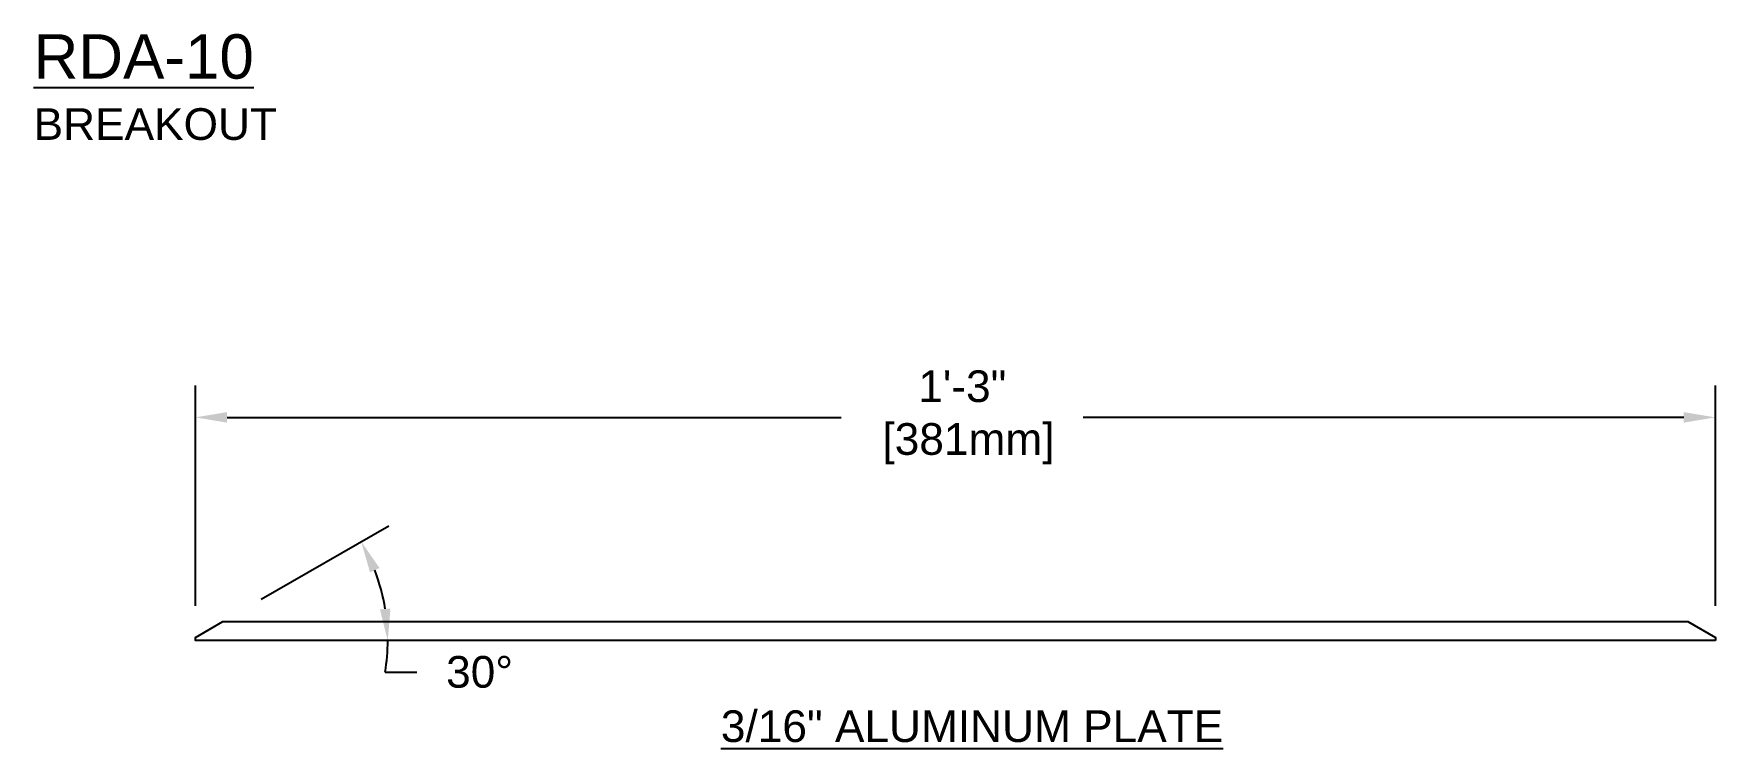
# Model space of a CAD drawing. Header units: inches. Extents: x 0.1 to 52.8, y 2 to 15.4.
# Drawn here: x 36.19 to 52.78, y 7.92 to 14.97 of the extents above; entities that cross this region are included whole.
import ezdxf

# ---------------------------------------------------------------- set-up
doc = ezdxf.new("R2010")
doc.units = ezdxf.units.IN
doc.header["$MEASUREMENT"] = 0
for name, color, linetype in [('Dimensions', 3, 'Continuous'), ('Metals', 7, 'Continuous'), ('Text', 2, 'Continuous')]:
    doc.layers.add(name, color=color, linetype=linetype)
doc.styles.add('Arial', font='arial.ttf')
doc.dimstyles.new('Arial', dxfattribs={"dimtxt": 0.3125, "dimasz": 0.3125, "dimexe": 0.3125, "dimexo": 0.3125, "dimgap": 0.3125, "dimtad": 0, "dimtih": 1, "dimtoh": 1, "dimdec": 4, "dimzin": 0, "dimdsep": 46, "dimlunit": 4, "dimtxsty": 'Arial', "dimcen": 0.09, "dimadec": 0, "dimazin": 0, "dimtfac": 1, "dimtdec": 4, "dimtofl": 0, "dimtmove": 0, "dimatfit": 3, "dimfxl": 0, "dimfrac": 2, "dimtolj": 1, "dimtzin": 0, "dimarcsym": 0})

# ---------------------------------------------------------------- blocks, each defined once
blk = doc.blocks.new('*D13')
at = {"layer": 'Defpoints', "color": 0}
for p in [(52.785, 11.187), (37.785, 9.017), (52.785, 9.017)]:
    blk.add_point(p, dxfattribs=at)
at = {"layer": 'Dimensions', "color": 0, "lineweight": -2}
for p, q in [((37.785, 9.329), (37.785, 11.5)), ((52.785, 9.329), (52.785, 11.5)), ((38.097, 11.187), (44.159, 11.187)), ((52.472, 11.187), (46.546, 11.187))]:
    blk.add_line(p, q, dxfattribs=at)
at = {"layer": 'Dimensions', "color": 0}
for points in [[(38.097, 11.239), (38.097, 11.135), (37.785, 11.187)], [(52.472, 11.239), (52.472, 11.135), (52.785, 11.187)]]:
    blk.add_solid(points, dxfattribs=at)
at = {"layer": 'Dimensions', "color": 0, "insert": (45.353, 11.187), "char_height": 0.3125, "attachment_point": 5, "style": 'Arial'}
blk.add_mtext('\\A1;1\'-3"\\P [381mm]', dxfattribs=at)
blk = doc.blocks.new('*D18')
at = {"layer": 'Defpoints', "color": 0}
for p in [(39.565, 9.653), (38.164, 9.235), (37.785, 9.017), (37.785, 8.985), (52.785, 8.985)]:
    blk.add_point(p, dxfattribs=at)
at = {"layer": 'Dimensions', "color": 0, "lineweight": -2}
for p, q in [((38.434, 9.392), (39.692, 10.118)), ((39.658, 8.674), (39.97, 8.674))]:
    blk.add_line(p, q, dxfattribs=at)
for start, end in [(9.1817, 20.8183), (350.8183, 360)]:
    blk.add_arc((37.731, 8.985), 1.952, start, end, dxfattribs=at)
at = {"layer": 'Dimensions', "color": 0}
for points in [[(39.508, 9.657), (39.602, 9.701), (39.421, 9.961)], [(39.71, 9.301), (39.606, 9.293), (39.683, 8.985)]]:
    blk.add_solid(points, dxfattribs=at)
at = {"layer": 'Dimensions', "color": 0, "insert": (40.589, 8.674), "char_height": 0.3125, "attachment_point": 5, "style": 'Arial'}
blk.add_mtext('\\A1;30°', dxfattribs=at)

msp = doc.modelspace()

# ---------------------------------------------------------------- linework, layer by layer
at = {"layer": 'Metals'}
msp.add_lwpolyline([(52.78471, 8.98527), (37.78471, 8.98527), (37.78471, 9.01652), (38.05535, 9.17277), (52.51408, 9.17277), (52.78471, 9.01652)], close=True, dxfattribs=at)

# ---------------------------------------------------------------- texts
at = {"layer": 'Text', "style": 'Arial'}
for s, insert, char_height, width, attachment_point in [('{\\LRDA-10\\P\\H0.7143x;\\lBREAKOUT}', (36.18827, 14.96662), 0.4375, 9.625, 1), ('{\\L3/16" ALUMINUM PLATE}', (45.44939, 8.29637), 0.3125, 9.0030651, 2)]:
    msp.add_mtext(s, dxfattribs=dict(at, insert=insert, char_height=char_height, width=width, attachment_point=attachment_point))

# ---------------------------------------------------------------- dimensions: what is measured, and where the dimension line sits
at = {"layer": 'Dimensions'}
dim = msp.add_linear_dim(base=(52.78471, 11.18719), p1=(37.78471, 9.01652), p2=(52.78471, 9.01652), dimstyle='Arial', override={"dimpost": '\\X'}, dxfattribs=at)
dim.commit()
dim.dimension.update_dxf_attribs({"geometry": '*D13', "text_midpoint": (45.35269, 11.18719), "dimtype": 160})
dim = msp.add_angular_dim_2l(base=(39.56502, 9.65295), line1=((52.78471, 8.98527), (37.78471, 8.98527)), line2=((37.78471, 9.01652), (38.1636, 9.23527)), dimstyle='Arial', override={"dimpost": '\\X'}, dxfattribs=at)
dim.commit()
dim.dimension.update_dxf_attribs({"geometry": '*D18', "text_midpoint": (40.58916, 8.67377)})

doc.saveas('drawing.dxf')
